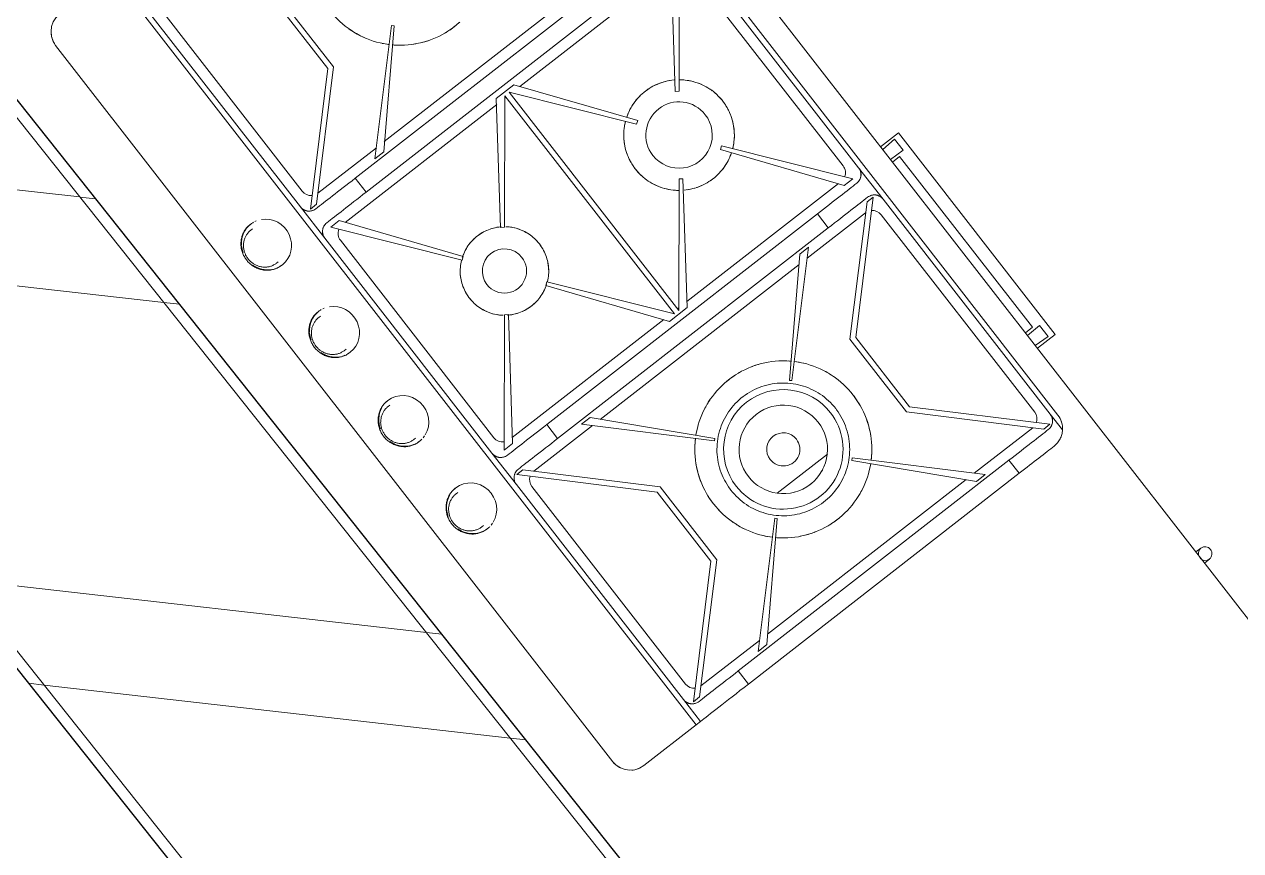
# Model space of a CAD drawing. Header units: millimetres. Extents: x 0 to 57242, y -59538 to 11130.
# Drawn here: x 15200 to 16299, y -10938 to -10192 of the extents above; entities that cross this region are included whole.
import ezdxf

# ---------------------------------------------------------------- set-up
doc = ezdxf.new("R2010")
doc.units = ezdxf.units.MM
for name, color, linetype, lineweight in [('A-WALL', 113, 'Continuous', 9), ('A-WALL-PATT', 111, 'Continuous', 25), ('I-FURN', 30, 'Continuous', 9), ('Q-SPCQ', 91, 'Continuous', 9)]:
    doc.layers.add(name, color=color, linetype=linetype, lineweight=lineweight)
pattern_1 = [(173.519, (12834.62, -7297.22), (-40.138, -353.327), []), (173.519, (12536.53, -7534.5), (-40.138, -353.327), [])]

# ---------------------------------------------------------------- blocks, each defined once
blk = doc.blocks.new('Kitchen_Kitchen-Cabinets_Nobilia_Base-units-HUS60 - Lacquered Laminate core _MDF_ - 600x720x561-1115546-Level 0')
at = {"layer": 'Q-SPCQ'}
for p, q in [((-115.4, -617), (-115.4, -596.5)), ((-113, -610.8), (-112.2, -596.5)), ((-100.9, -596.5), (-100.3, -610.8)), ((-97.7, -596.5), (-97.7, -604.6)), ((-97.7, -604.6), (97.7, -604.6)), ((97.7, -604.6), (97.7, -596.5)), ((100.9, -596.5), (100.3, -610.8)), ((113, -610.8), (112.2, -596.5)), ((115.4, -596.5), (115.4, -617)), ((-100.3, -610.8), (-113, -610.8)), ((100.3, -610.8), (113, -610.8)), ((115.4, -617), (-115.4, -617))]:
    blk.add_line(p, q, dxfattribs=at)
blk = doc.blocks.new('Kitchen_Kitchen-Cabinets_Nobilia_Worktop-Concrete-slate-grey-reproduction - Concrete slate grey reproduction - 50-5100x16x250-1200-1173267-Level 0')
at = {"layer": 'I-FURN'}
blk.add_line((801.25, 300), (-783.75, 300), dxfattribs=at)
blk = doc.blocks.new('Kitchen_Kitchen-Cabinets_Nobilia_Base-units-UD-1-DOOR - Lacquered Laminate core _MDF_ - 300x720x561-1173270-Level 0')
at = {"layer": 'Q-SPCQ'}
for p, q in [((-101.2, 610.8), (-101.4, 605)), ((-101.2, 610.8), (-101.4, 605)), ((-88.6, 605), (-88.8, 610.8)), ((-88.6, 605), (-88.8, 610.8))]:
    blk.add_line(p, q, dxfattribs=at)
for start, end in [(360, 180), (360, 180), (180, 264.6578), (275.3422, 360)]:
    blk.add_arc((-95, 610.8), 6.18, start, end, dxfattribs=at)
blk = doc.blocks.new('Kitchen_Gas-Hob_HAFELE_Haco - Plus _495_06_165-1317652-Level 0')
at = {"layer": 'Q-SPCQ'}
for p, q in [((-410, 255), (410, 255)), ((-123, 250), (123, 250)), ((123, 250), (159, 250)), ((242.4, 153.7), (151.9, 244.1)), ((151.9, 244.1), (151.9, 237.1)), ((159, 250), (405, 250)), ((412.1, 244.1), (321.6, 153.7)), ((405, 250), (423.2, 250)), ((412.1, 237.1), (412.1, 244.1)), ((-31.2, 164.3), (-127.6, 239.6)), ((-113, 240), (113, 240)), ((127.6, 239.6), (31.2, 164.3)), ((127.6, 229.9), (127.6, 239.6)), ((151.9, 237.1), (240.3, 148.7)), ((169, 240), (395, 240)), ((323.7, 148.7), (412.1, 237.1)), ((-127.6, 229.9), (-33.3, 161.4)), ((-123, 53.2), (-123, 226.8)), ((33.3, 161.4), (127.6, 229.9)), ((123, 226.8), (123, 53.2)), ((159, 163), (159, 230)), ((405, 230), (405, 163)), ((-149, 195), (-149, -115)), ((-133, -115), (-133, 195)), ((133, 195), (149, 195)), ((133, 195), (133, -115)), ((149, -115), (149, 195)), ((415, 195), (430, 195)), ((415, 195), (415, -115)), ((430, 195), (430, -115)), ((151.9, 170.1), (151.9, 160.1)), ((237.7, 84.3), (151.9, 170.1)), ((412.1, 170.1), (326.3, 84.3)), ((412.1, 160.1), (412.1, 170.1)), ((-33.3, 161.4), (-31.2, 164.3)), ((31.2, 164.3), (33.3, 161.4)), ((151.9, 160.1), (236.2, 82.7)), ((327.8, 82.7), (412.1, 160.1)), ((-159, 153.9), (-159, -73.9)), ((159, -73.9), (159, 153.9)), ((240.3, 148.7), (323.7, 148.7)), ((321.6, 153.7), (242.4, 153.7)), ((405, 153.9), (405, -73.9)), ((-33.3, 118.6), (-127.6, 50.1)), ((-124.8, 42.5), (-31.2, 115.7)), ((-31.2, 115.7), (-33.3, 118.6)), ((33.3, 118.6), (31.2, 115.7)), ((31.2, 115.7), (124.8, 42.5)), ((127.6, 50.1), (33.3, 118.6)), ((236.2, 82.7), (237.7, 84.3)), ((326.3, 84.3), (327.8, 82.7)), ((309.8, 11.2), (309.8, 68.8)), ((-127.6, 50.1), (-127.6, 29.9)), ((127.6, 29.9), (127.6, 50.1)), ((124.8, 42.5), (-124.8, 42.5)), ((-31.2, -35.7), (-124.8, 37.5)), ((-124.8, 37.5), (124.8, 37.5)), ((-123, 36.1), (-123, 37.5)), ((124.8, 37.5), (31.2, -35.7)), ((123, 43.9), (123, 42.5)), ((-127.6, 29.9), (-33.3, -38.6)), ((-123, -146.8), (-123, 26.8)), ((33.3, -38.6), (127.6, 29.9)), ((123, 26.8), (123, -146.8)), ((-236.2, -2.7), (-237.7, -4.3)), ((-237.7, -4.3), (-151.9, -90.1)), ((-151.9, -80.1), (-236.2, -2.7)), ((236.2, -2.7), (151.9, -80.1)), ((151.9, -90.1), (237.7, -4.3)), ((237.7, -4.3), (236.2, -2.7)), ((327.8, -2.7), (326.3, -4.3)), ((326.3, -4.3), (412.1, -90.1)), ((412.1, -80.1), (327.8, -2.7)), ((-33.3, -38.6), (-31.2, -35.7)), ((31.2, -35.7), (33.3, -38.6)), ((-240.3, -68.7), (-323.7, -68.7)), ((-321.6, -73.7), (-242.4, -73.7)), ((-242.4, -73.7), (-151.9, -164.1)), ((-151.9, -157.1), (-240.3, -68.7)), ((240.3, -68.7), (151.9, -157.1)), ((151.9, -164.1), (242.4, -73.7)), ((323.7, -68.7), (240.3, -68.7)), ((242.4, -73.7), (321.6, -73.7)), ((321.6, -73.7), (412.1, -164.1)), ((412.1, -157.1), (323.7, -68.7)), ((-159, -83), (-159, -150)), ((-151.9, -90.1), (-151.9, -80.1)), ((-33.3, -81.4), (-127.6, -149.9)), ((-127.6, -159.6), (-31.2, -84.3)), ((-31.2, -84.3), (-33.3, -81.4)), ((33.3, -81.4), (31.2, -84.3)), ((31.2, -84.3), (127.6, -159.6)), ((127.6, -149.9), (33.3, -81.4)), ((151.9, -80.1), (151.9, -90.1)), ((159, -150), (159, -83)), ((405, -83), (405, -150)), ((412.1, -90.1), (412.1, -80.1)), ((-149, -115), (-133, -115)), ((133, -115), (149, -115)), ((415, -115), (430, -115)), ((-127.6, -149.9), (-127.6, -159.6)), ((127.6, -159.6), (127.6, -149.9)), ((-169, -160), (-395, -160)), ((-151.9, -164.1), (-151.9, -157.1)), ((113, -160), (-113, -160)), ((151.9, -157.1), (151.9, -164.1)), ((395, -160), (169, -160)), ((412.1, -164.1), (412.1, -157.1)), ((-430, -175), (430, -175)), ((-159, -170), (-405, -170)), ((-159, -170), (-123, -170)), ((123, -170), (-123, -170)), ((123, -170), (159, -170)), ((405, -170), (159, -170)), ((405, -170), (430, -170)), ((430, -170), (430, -175)), ((430, -175), (430, -235)), ((-174.3, -215), (-174.3, -215.6)), ((-169.9, -216.2), (-169.9, -218.1)), ((-132.1, -218.1), (-132.1, -216.2)), ((-127.7, -215.6), (-127.7, -215)), ((-74.3, -215), (-74.3, -215.6)), ((-69.9, -216.2), (-69.9, -218.1)), ((-32.1, -218.1), (-32.1, -216.2)), ((-27.7, -215.6), (-27.7, -215)), ((27.7, -215), (27.7, -215.6)), ((32.1, -216.2), (32.1, -218.1)), ((69.9, -218.1), (69.9, -216.2)), ((74.3, -215.6), (74.3, -215)), ((127.7, -215), (127.7, -215.6)), ((132.1, -216.2), (132.1, -218.1)), ((169.9, -218.1), (169.9, -216.2)), ((174.3, -215.6), (174.3, -215)), ((410, -255), (-410, -255))]:
    blk.add_line(p, q, dxfattribs=at)
at = {"layer": 'Q-SPCQ', "flags": 128}
for points in [[(0, 190), (-2, 190), (-4, 189.8), (-6, 189.6), (-8, 189.4), (-9.9, 189), (-11.9, 188.6), (-13.8, 188.1), (-15.7, 187.5), (-17.6, 186.8), (-19.5, 186.1), (-21.3, 185.2), (-23.1, 184.3), (-24.8, 183.4), (-26.6, 182.4), (-28.2, 181.3), (-29.9, 180.1), (-31.4, 178.9), (-33, 177.6), (-34.4, 176.2), (-35.9, 174.8), (-37.2, 173.4), (-38.5, 171.9), (-39.4, 170.8)], [(39.2, 171), (37.9, 172.6), (36.6, 174.1), (35.2, 175.5), (33.8, 176.9), (32.3, 178.2), (30.7, 179.5), (29.1, 180.6), (27.5, 181.8), (25.8, 182.8), (24, 183.8), (22.3, 184.8), (20.5, 185.6), (18.6, 186.4), (16.7, 187.1), (14.9, 187.7), (12.9, 188.3), (11, 188.8), (9, 189.2), (7.1, 189.5), (5.1, 189.7), (3.1, 189.9), (1.1, 190), (0, 190)], [(-42.1, 167), (-43.1, 165.3), (-44.1, 163.6), (-45, 161.8), (-45.8, 160), (-46.6, 158.1), (-47.3, 156.2), (-47.9, 154.3), (-48.4, 152.4), (-48.9, 150.5), (-49.3, 148.5), (-49.6, 146.5), (-49.8, 144.5), (-49.9, 142.5), (-50, 140.5), (-50, 138.5), (-49.9, 136.5), (-49.7, 134.6), (-49.4, 132.6), (-49.1, 130.6), (-48.7, 128.6), (-48.2, 126.7), (-47.6, 124.8), (-47, 122.9), (-46.3, 121), (-45.5, 119.2), (-44.6, 117.4), (-43.7, 115.6), (-42.6, 113.9), (-41.7, 112.4)], [(42.1, 113), (43.1, 114.7), (44.1, 116.4), (45, 118.2), (45.8, 120), (46.6, 121.9), (47.3, 123.8), (47.9, 125.7), (48.4, 127.6), (48.9, 129.5), (49.3, 131.5), (49.6, 133.5), (49.8, 135.5), (49.9, 137.5), (50, 139.5), (50, 141.5), (49.9, 143.5), (49.7, 145.4), (49.4, 147.4), (49.1, 149.4), (48.7, 151.4), (48.2, 153.3), (47.6, 155.2), (47, 157.1), (46.3, 159), (45.5, 160.8), (44.6, 162.6), (43.7, 164.4), (42.6, 166.1), (41.7, 167.6)], [(282, 120), (278.8, 119.9), (275.6, 119.7), (272.4, 119.4), (269.3, 119), (266.1, 118.4), (263, 117.7), (259.9, 116.9), (256.8, 115.9), (253.8, 114.9), (250.8, 113.7), (247.9, 112.4), (245.1, 111), (242.2, 109.4), (239.5, 107.8), (236.8, 106), (234.2, 104.2), (231.7, 102.2), (229.2, 100.1), (226.9, 98), (225.4, 96.6)], [(338.4, 96.8), (336, 99), (333.6, 101.1), (331.1, 103.1), (328.6, 105), (325.9, 106.8), (323.2, 108.6), (320.5, 110.1), (317.6, 111.6), (314.7, 113), (311.8, 114.2), (308.8, 115.4), (305.8, 116.4), (302.7, 117.3), (299.6, 118), (296.4, 118.7), (293.3, 119.2), (290.1, 119.6), (286.9, 119.8), (283.7, 120), (282, 120)], [(-39.2, 109), (-37.9, 107.4), (-36.6, 105.9), (-35.2, 104.5), (-33.8, 103.1), (-32.3, 101.8), (-30.7, 100.5), (-29.1, 99.4), (-27.5, 98.2), (-25.8, 97.2), (-24, 96.2), (-22.3, 95.2), (-20.5, 94.4), (-18.6, 93.6), (-16.7, 92.9), (-14.9, 92.3), (-12.9, 91.7), (-11, 91.2), (-9, 90.8), (-7.1, 90.5), (-5.1, 90.3), (-3.1, 90.1), (-1.1, 90), (0, 90)], [(0, 90), (2, 90), (4, 90.2), (6, 90.4), (8, 90.6), (9.9, 91), (11.9, 91.4), (13.8, 91.9), (15.7, 92.5), (17.6, 93.2), (19.5, 93.9), (21.3, 94.8), (23.1, 95.7), (24.8, 96.6), (26.6, 97.6), (28.2, 98.7), (29.9, 99.9), (31.4, 101.1), (33, 102.4), (34.4, 103.8), (35.9, 105.2), (37.2, 106.6), (38.5, 108.1), (39.4, 109.2)], [(282, 100), (279.6, 100), (277.2, 99.8), (274.8, 99.6), (272.4, 99.2), (270.1, 98.8), (267.7, 98.3), (265.4, 97.7), (263.1, 97), (260.9, 96.2), (258.6, 95.3), (256.4, 94.3), (254.3, 93.2), (252.2, 92.1), (250.1, 90.8), (248.1, 89.5), (246.2, 88.1), (244.3, 86.7), (242.4, 85.1), (240.7, 83.5), (239, 81.8), (237.3, 80), (235.8, 78.2), (234.3, 76.3), (232.8, 74.4), (231.5, 72.4), (230.3, 70.4), (229.1, 68.3), (228, 66.1), (227, 64), (226.1, 61.7), (225.3, 59.5), (224.5, 57.2), (223.9, 54.9), (223.3, 52.6), (222.9, 50.2), (222.5, 47.8), (222.2, 45.4), (222.1, 43), (222, 40.6), (222, 38.2), (222.1, 35.9), (222.4, 33.5), (222.7, 31.1), (223.1, 28.7), (223.6, 26.4), (224.2, 24), (224.8, 21.7), (225.6, 19.5), (226.5, 17.2), (227.4, 15), (228.5, 12.9), (229.6, 10.8), (230.8, 8.7), (232.1, 6.7), (233.5, 4.7), (234.9, 2.8), (236.5, 0.9), (238.1, -0.9), (239.7, -2.6), (241.5, -4.2), (243.3, -5.8), (245.1, -7.3), (247.1, -8.8), (249, -10.1), (251.1, -11.4), (253.2, -12.6), (255.3, -13.7), (257.4, -14.7), (259.7, -15.7), (261.9, -16.5), (264.2, -17.3), (266.5, -18), (268.8, -18.5), (271.2, -19), (273.5, -19.4), (275.9, -19.7), (278.3, -19.9), (280.7, -20), (282, -20)], [(282, -20), (284.4, -20), (286.8, -19.8), (289.2, -19.6), (291.6, -19.2), (293.9, -18.8), (296.3, -18.3), (298.6, -17.7), (300.9, -17), (303.1, -16.2), (305.4, -15.3), (307.6, -14.3), (309.7, -13.2), (311.8, -12.1), (313.9, -10.8), (315.9, -9.5), (317.8, -8.1), (319.7, -6.7), (321.6, -5.1), (323.3, -3.5), (325, -1.8), (326.7, 0), (328.2, 1.8), (329.7, 3.7), (331.2, 5.6), (332.5, 7.6), (333.7, 9.6), (334.9, 11.7), (336, 13.9), (337, 16), (337.9, 18.3), (338.7, 20.5), (339.5, 22.8), (340.1, 25.1), (340.7, 27.4), (341.1, 29.8), (341.5, 32.2), (341.8, 34.6), (341.9, 37), (342, 39.4), (342, 41.8), (341.9, 44.1), (341.6, 46.5), (341.3, 48.9), (340.9, 51.3), (340.4, 53.6), (339.8, 56), (339.2, 58.3), (338.4, 60.5), (337.5, 62.8), (336.6, 65), (335.5, 67.1), (334.4, 69.2), (333.2, 71.3), (331.9, 73.3), (330.5, 75.3), (329.1, 77.2), (327.5, 79.1), (325.9, 80.9), (324.3, 82.6), (322.5, 84.2), (320.7, 85.8), (318.9, 87.3), (316.9, 88.8), (315, 90.1), (312.9, 91.4), (310.8, 92.6), (308.7, 93.7), (306.6, 94.7), (304.3, 95.7), (302.1, 96.5), (299.8, 97.3), (297.5, 98), (295.2, 98.5), (292.8, 99), (290.5, 99.4), (288.1, 99.7), (285.7, 99.9), (283.3, 100), (282, 100)], [(-223.4, -14.5), (-222.4, -13.4), (-220.3, -11), (-218.4, -8.5), (-216.5, -5.9), (-214.7, -3.2), (-213, -0.5), (-211.4, 2.3), (-210, 5.1), (-208.7, 8.1), (-207.4, 11), (-206.3, 14), (-205.4, 17.1), (-204.5, 20.1), (-203.8, 23.3), (-203.2, 26.4), (-202.7, 29.6), (-202.3, 32.7), (-202.1, 35.9), (-202, 39.1), (-202, 42.3), (-202.2, 45.5)], [(223.4, 94.5), (222.4, 93.4), (220.3, 91), (218.4, 88.5), (216.5, 85.9), (214.7, 83.2), (213, 80.5), (211.4, 77.7), (210, 74.9), (208.7, 71.9), (207.4, 69), (206.3, 66), (205.4, 62.9), (204.5, 59.9), (203.8, 56.7), (203.2, 53.6), (202.7, 50.4), (202.3, 47.3), (202.1, 44.1), (202, 40.9), (202, 37.7), (202.2, 34.5), (202.5, 31.3), (202.9, 28.1), (203.4, 25), (204.1, 21.8), (204.9, 18.7), (205.8, 15.7), (206.8, 12.6), (208, 9.6), (209.3, 6.7), (210.6, 3.8), (212.1, 1), (213.8, -1.8), (215.5, -4.5), (217.3, -7.1), (219.3, -9.6), (221.3, -12.1), (223.4, -14.5)], [(340.6, -14.5), (341.6, -13.4), (343.7, -11), (345.6, -8.5), (347.5, -5.9), (349.3, -3.2), (351, -0.5), (352.6, 2.3), (354, 5.1), (355.3, 8.1), (356.6, 11), (357.7, 14), (358.6, 17.1), (359.5, 20.1), (360.2, 23.3), (360.8, 26.4), (361.3, 29.6), (361.7, 32.7), (361.9, 35.9), (362, 39.1), (362, 42.3), (361.8, 45.5), (361.5, 48.7), (361.1, 51.9), (360.6, 55), (359.9, 58.2), (359.1, 61.3), (358.2, 64.3), (357.2, 67.4), (356, 70.4), (354.7, 73.3), (353.4, 76.2), (351.9, 79), (350.2, 81.8), (348.5, 84.5), (346.7, 87.1), (344.7, 89.6), (342.7, 92.1), (340.6, 94.5)], [(-282, -40), (-278.8, -39.9), (-275.6, -39.7), (-272.4, -39.4), (-269.3, -39), (-266.1, -38.4), (-263, -37.7), (-259.9, -36.9), (-256.8, -35.9), (-253.8, -34.9), (-250.8, -33.7), (-247.9, -32.4), (-245.1, -31), (-242.2, -29.4), (-239.5, -27.8), (-236.8, -26), (-234.2, -24.2), (-231.7, -22.2), (-229.2, -20.1), (-226.9, -18), (-225.4, -16.6)], [(0, -20), (-1.6, -20), (-3.2, -20.1), (-4.8, -20.3), (-6.4, -20.5), (-7.9, -20.8), (-9.5, -21.1), (-11.1, -21.6), (-12.6, -22), (-14.1, -22.6), (-15.6, -23.2), (-17, -23.8), (-18.5, -24.5), (-19.9, -25.3), (-21.2, -26.1), (-22.6, -27), (-23.9, -27.9), (-25.2, -28.9), (-26.4, -29.9), (-27.6, -31), (-28.7, -32.1), (-29.8, -33.3), (-30.8, -34.5)], [(31.4, -35.2), (30.4, -34), (29.3, -32.8), (28.2, -31.6), (27, -30.5), (25.8, -29.4), (24.6, -28.4), (23.3, -27.5), (22, -26.6), (20.6, -25.7), (19.2, -24.9), (17.8, -24.2), (16.4, -23.5), (14.9, -22.9), (13.4, -22.3), (11.9, -21.8), (10.3, -21.4), (8.8, -21), (7.2, -20.7), (5.6, -20.4), (4.1, -20.2), (2.5, -20.1), (0.9, -20), (0, -20)], [(225.6, -16.8), (228, -19), (230.4, -21.1), (232.9, -23.1), (235.4, -25), (238.1, -26.8), (240.8, -28.6), (243.5, -30.1), (246.4, -31.6), (249.3, -33), (252.2, -34.2), (255.2, -35.4), (258.2, -36.4), (261.3, -37.3), (264.4, -38), (267.6, -38.7), (270.7, -39.2), (273.9, -39.6), (277.1, -39.8), (280.3, -40), (282, -40)], [(282, -40), (285.2, -39.9), (288.4, -39.7), (291.6, -39.4), (294.7, -39), (297.9, -38.4), (301, -37.7), (304.1, -36.9), (307.2, -35.9), (310.2, -34.9), (313.2, -33.7), (316.1, -32.4), (318.9, -31), (321.8, -29.4), (324.5, -27.8), (327.2, -26), (329.8, -24.2), (332.3, -22.2), (334.8, -20.1), (337.1, -18), (338.6, -16.6)], [(-33.7, -38.4), (-34.5, -39.8), (-35.3, -41.1), (-36, -42.6), (-36.7, -44), (-37.3, -45.5), (-37.8, -47), (-38.3, -48.5), (-38.7, -50.1), (-39.1, -51.6), (-39.4, -53.2), (-39.7, -54.8), (-39.8, -56.4), (-39.9, -58), (-40, -59.6), (-40, -61.2), (-39.9, -62.8), (-39.8, -64.4), (-39.6, -65.9), (-39.3, -67.5), (-39, -69.1), (-38.6, -70.6), (-38.1, -72.2), (-37.6, -73.7), (-37, -75.2), (-36.4, -76.6), (-35.7, -78.1), (-34.9, -79.5), (-34.1, -80.9)], [(33.7, -81.6), (34.5, -80.2), (35.3, -78.9), (36, -77.4), (36.7, -76), (37.3, -74.5), (37.8, -73), (38.3, -71.5), (38.7, -69.9), (39.1, -68.4), (39.4, -66.8), (39.7, -65.2), (39.8, -63.6), (39.9, -62), (40, -60.4), (40, -58.8), (39.9, -57.2), (39.8, -55.6), (39.6, -54.1), (39.3, -52.5), (39, -50.9), (38.6, -49.4), (38.1, -47.8), (37.6, -46.3), (37, -44.8), (36.4, -43.4), (35.7, -41.9), (34.9, -40.5), (34.1, -39.1)], [(-31.4, -84.8), (-30.4, -86), (-29.3, -87.2), (-28.2, -88.4), (-27, -89.5), (-25.8, -90.6), (-24.6, -91.6), (-23.3, -92.5), (-22, -93.4), (-20.6, -94.3), (-19.2, -95.1), (-17.8, -95.8), (-16.4, -96.5), (-14.9, -97.1), (-13.4, -97.7), (-11.9, -98.2), (-10.3, -98.6), (-8.8, -99), (-7.2, -99.3), (-5.6, -99.6), (-4.1, -99.8), (-2.5, -99.9), (-0.9, -100), (0, -100)], [(0, -100), (1.6, -100), (3.2, -99.9), (4.8, -99.7), (6.4, -99.5), (7.9, -99.2), (9.5, -98.9), (11.1, -98.4), (12.6, -98), (14.1, -97.4), (15.6, -96.8), (17, -96.2), (18.5, -95.5), (19.9, -94.7), (21.2, -93.9), (22.6, -93), (23.9, -92.1), (25.2, -91.1), (26.4, -90.1), (27.6, -89), (28.7, -87.9), (29.8, -86.7), (30.8, -85.5)], [(-174.3, -215.6), (-174.3, -216.5), (-174.3, -217.4), (-174.2, -218.3), (-174, -219.1), (-173.9, -220), (-173.7, -220.9), (-173.4, -221.8), (-173.2, -222.6), (-172.8, -223.5), (-172.5, -224.3), (-172.1, -225.1), (-171.7, -225.9), (-171.2, -226.7), (-170.8, -227.5), (-170.3, -228.2), (-169.7, -228.9), (-169.1, -229.6), (-168.5, -230.3), (-167.9, -231), (-167.2, -231.6), (-166.6, -232.2), (-165.9, -232.8), (-165.1, -233.4), (-164.4, -233.9), (-163.6, -234.4), (-162.8, -234.8), (-162, -235.3), (-161.2, -235.7), (-160.3, -236.1), (-159.4, -236.4), (-158.6, -236.7), (-157.7, -237), (-156.8, -237.2), (-155.9, -237.4), (-155, -237.6), (-154, -237.7), (-153.1, -237.8), (-152.2, -237.9), (-151.2, -237.9), (-150.3, -237.9), (-149.4, -237.9), (-148.5, -237.8), (-147.5, -237.7), (-146.6, -237.5), (-145.7, -237.3), (-144.8, -237.1), (-143.9, -236.8), (-143, -236.6), (-142.2, -236.2), (-141.3, -235.9), (-140.5, -235.5), (-139.6, -235.1), (-138.8, -234.6), (-138, -234.2), (-137.3, -233.6), (-136.5, -233.1), (-135.8, -232.5), (-135.1, -231.9), (-134.4, -231.3), (-133.8, -230.7), (-133.2, -230), (-132.6, -229.3), (-132, -228.6), (-131.5, -227.9), (-131, -227.1), (-130.5, -226.3), (-130.1, -225.5), (-129.7, -224.7), (-129.3, -223.9), (-129, -223.1), (-128.7, -222.2), (-128.5, -221.4), (-128.2, -220.5), (-128, -219.6), (-127.9, -218.7), (-127.8, -217.8), (-127.7, -217), (-127.7, -216.1), (-127.7, -215.6)], [(-169.9, -218.1), (-169.9, -218.8), (-169.9, -219.5), (-169.8, -220.2), (-169.7, -221), (-169.6, -221.7), (-169.4, -222.4), (-169.2, -223.1), (-169, -223.8), (-168.7, -224.5), (-168.4, -225.1), (-168.1, -225.8), (-167.8, -226.4), (-167.4, -227.1), (-167, -227.7), (-166.6, -228.3), (-166.2, -228.9), (-165.7, -229.5), (-165.2, -230), (-164.7, -230.6), (-164.2, -231.1), (-163.6, -231.6), (-163, -232), (-162.5, -232.5), (-161.8, -232.9), (-161.2, -233.3), (-160.6, -233.7), (-159.9, -234), (-159.2, -234.4), (-158.5, -234.7), (-157.8, -235), (-157.1, -235.2), (-156.4, -235.4), (-155.7, -235.6), (-155, -235.8), (-154.2, -235.9), (-153.5, -236), (-152.7, -236.1), (-152, -236.2), (-151.2, -236.2), (-150.4, -236.2), (-149.7, -236.1), (-148.9, -236.1), (-148.2, -236), (-147.4, -235.9), (-146.7, -235.7), (-146, -235.5), (-145.2, -235.3), (-144.5, -235.1), (-143.8, -234.8), (-143.1, -234.5), (-142.5, -234.2), (-141.8, -233.9), (-141.1, -233.5), (-140.5, -233.1), (-139.9, -232.7), (-139.3, -232.3), (-138.7, -231.8), (-138.1, -231.3), (-137.6, -230.8), (-137, -230.3), (-136.5, -229.8), (-136.1, -229.2), (-135.6, -228.6), (-135.2, -228), (-134.8, -227.4), (-134.4, -226.8), (-134.1, -226.1), (-133.7, -225.5), (-133.4, -224.8), (-133.2, -224.1), (-132.9, -223.5), (-132.7, -222.8), (-132.5, -222.1), (-132.4, -221.3), (-132.3, -220.6), (-132.2, -219.9), (-132.1, -219.2), (-132.1, -218.5), (-132.1, -218.1)], [(-74.3, -215.6), (-74.3, -216.5), (-74.3, -217.4), (-74.2, -218.3), (-74, -219.1), (-73.9, -220), (-73.7, -220.9), (-73.4, -221.8), (-73.2, -222.6), (-72.8, -223.5), (-72.5, -224.3), (-72.1, -225.1), (-71.7, -225.9), (-71.2, -226.7), (-70.8, -227.5), (-70.3, -228.2), (-69.7, -228.9), (-69.1, -229.6), (-68.5, -230.3), (-67.9, -231), (-67.2, -231.6), (-66.6, -232.2), (-65.9, -232.8), (-65.1, -233.4), (-64.4, -233.9), (-63.6, -234.4), (-62.8, -234.8), (-62, -235.3), (-61.2, -235.7), (-60.3, -236.1), (-59.4, -236.4), (-58.6, -236.7), (-57.7, -237), (-56.8, -237.2), (-55.9, -237.4), (-55, -237.6), (-54, -237.7), (-53.1, -237.8), (-52.2, -237.9), (-51.2, -237.9), (-50.3, -237.9), (-49.4, -237.9), (-48.5, -237.8), (-47.5, -237.7), (-46.6, -237.5), (-45.7, -237.3), (-44.8, -237.1), (-43.9, -236.8), (-43, -236.6), (-42.2, -236.2), (-41.3, -235.9), (-40.5, -235.5), (-39.6, -235.1), (-38.8, -234.6), (-38, -234.2), (-37.3, -233.6), (-36.5, -233.1), (-35.8, -232.5), (-35.1, -231.9), (-34.4, -231.3), (-33.8, -230.7), (-33.2, -230), (-32.6, -229.3), (-32, -228.6), (-31.5, -227.9), (-31, -227.1), (-30.5, -226.3), (-30.1, -225.5), (-29.7, -224.7), (-29.3, -223.9), (-29, -223.1), (-28.7, -222.2), (-28.5, -221.4), (-28.2, -220.5), (-28, -219.6), (-27.9, -218.7), (-27.8, -217.8), (-27.7, -217), (-27.7, -216.1), (-27.7, -215.6)], [(-69.9, -218.1), (-69.9, -218.8), (-69.9, -219.5), (-69.8, -220.2), (-69.7, -221), (-69.6, -221.7), (-69.4, -222.4), (-69.2, -223.1), (-69, -223.8), (-68.7, -224.5), (-68.4, -225.1), (-68.1, -225.8), (-67.8, -226.4), (-67.4, -227.1), (-67, -227.7), (-66.6, -228.3), (-66.2, -228.9), (-65.7, -229.5), (-65.2, -230), (-64.7, -230.6), (-64.2, -231.1), (-63.6, -231.6), (-63, -232), (-62.5, -232.5), (-61.8, -232.9), (-61.2, -233.3), (-60.6, -233.7), (-59.9, -234), (-59.2, -234.4), (-58.5, -234.7), (-57.8, -235), (-57.1, -235.2), (-56.4, -235.4), (-55.7, -235.6), (-55, -235.8), (-54.2, -235.9), (-53.5, -236), (-52.7, -236.1), (-52, -236.2), (-51.2, -236.2), (-50.4, -236.2), (-49.7, -236.1), (-48.9, -236.1), (-48.2, -236), (-47.4, -235.9), (-46.7, -235.7), (-46, -235.5), (-45.2, -235.3), (-44.5, -235.1), (-43.8, -234.8), (-43.1, -234.5), (-42.5, -234.2), (-41.8, -233.9), (-41.1, -233.5), (-40.5, -233.1), (-39.9, -232.7), (-39.3, -232.3), (-38.7, -231.8), (-38.1, -231.3), (-37.6, -230.8), (-37, -230.3), (-36.5, -229.8), (-36.1, -229.2), (-35.6, -228.6), (-35.2, -228), (-34.8, -227.4), (-34.4, -226.8), (-34.1, -226.1), (-33.7, -225.5), (-33.4, -224.8), (-33.2, -224.1), (-32.9, -223.5), (-32.7, -222.8), (-32.5, -222.1), (-32.4, -221.3), (-32.3, -220.6), (-32.2, -219.9), (-32.1, -219.2), (-32.1, -218.5), (-32.1, -218.1)], [(27.7, -215.6), (27.7, -216.5), (27.7, -217.4), (27.8, -218.3), (28, -219.1), (28.1, -220), (28.3, -220.9), (28.6, -221.8), (28.8, -222.6), (29.2, -223.5), (29.5, -224.3), (29.9, -225.1), (30.3, -225.9), (30.8, -226.7), (31.2, -227.5), (31.7, -228.2), (32.3, -228.9), (32.9, -229.6), (33.5, -230.3), (34.1, -231), (34.8, -231.6), (35.4, -232.2), (36.1, -232.8), (36.9, -233.4), (37.6, -233.9), (38.4, -234.4), (39.2, -234.8), (40, -235.3), (40.8, -235.7), (41.7, -236.1), (42.6, -236.4), (43.4, -236.7), (44.3, -237), (45.2, -237.2), (46.1, -237.4), (47, -237.6), (48, -237.7), (48.9, -237.8), (49.8, -237.9), (50.7, -237.9), (51.7, -237.9), (52.6, -237.9), (53.5, -237.8), (54.5, -237.7), (55.4, -237.5), (56.3, -237.3), (57.2, -237.1), (58.1, -236.8), (59, -236.6), (59.8, -236.2), (60.7, -235.9), (61.5, -235.5), (62.4, -235.1), (63.2, -234.6), (64, -234.2), (64.7, -233.6), (65.5, -233.1), (66.2, -232.5), (66.9, -231.9), (67.6, -231.3), (68.2, -230.7), (68.8, -230), (69.4, -229.3), (70, -228.6), (70.5, -227.9), (71, -227.1), (71.5, -226.3), (71.9, -225.5), (72.3, -224.7), (72.7, -223.9), (73, -223.1), (73.3, -222.2), (73.5, -221.4), (73.8, -220.5), (74, -219.6), (74.1, -218.7), (74.2, -217.8), (74.3, -217), (74.3, -216.1), (74.3, -215.6)], [(32.1, -218.1), (32.1, -218.8), (32.1, -219.5), (32.2, -220.2), (32.3, -221), (32.4, -221.7), (32.6, -222.4), (32.8, -223.1), (33, -223.8), (33.3, -224.5), (33.6, -225.1), (33.9, -225.8), (34.2, -226.4), (34.6, -227.1), (35, -227.7), (35.4, -228.3), (35.8, -228.9), (36.3, -229.5), (36.8, -230), (37.3, -230.6), (37.8, -231.1), (38.4, -231.6), (38.9, -232), (39.5, -232.5), (40.2, -232.9), (40.8, -233.3), (41.4, -233.7), (42.1, -234), (42.8, -234.4), (43.5, -234.7), (44.2, -235), (44.9, -235.2), (45.6, -235.4), (46.3, -235.6), (47, -235.8), (47.8, -235.9), (48.5, -236), (49.3, -236.1), (50, -236.2), (50.8, -236.2), (51.5, -236.2), (52.3, -236.1), (53.1, -236.1), (53.8, -236), (54.6, -235.9), (55.3, -235.7), (56, -235.5), (56.7, -235.3), (57.5, -235.1), (58.2, -234.8), (58.9, -234.5), (59.5, -234.2), (60.2, -233.9), (60.9, -233.5), (61.5, -233.1), (62.1, -232.7), (62.7, -232.3), (63.3, -231.8), (63.9, -231.3), (64.4, -230.8), (64.9, -230.3), (65.4, -229.8), (65.9, -229.2), (66.4, -228.6), (66.8, -228), (67.2, -227.4), (67.6, -226.8), (67.9, -226.1), (68.3, -225.5), (68.6, -224.8), (68.8, -224.1), (69.1, -223.5), (69.3, -222.8), (69.5, -222.1), (69.6, -221.3), (69.7, -220.6), (69.8, -219.9), (69.9, -219.2), (69.9, -218.5), (69.9, -218.1)], [(127.7, -215.6), (127.7, -216.5), (127.7, -217.4), (127.8, -218.3), (128, -219.1), (128.1, -220), (128.3, -220.9), (128.6, -221.8), (128.8, -222.6), (129.2, -223.5), (129.5, -224.3), (129.9, -225.1), (130.3, -225.9), (130.8, -226.7), (131.2, -227.5), (131.7, -228.2), (132.3, -228.9), (132.9, -229.6), (133.5, -230.3), (134.1, -231), (134.8, -231.6), (135.4, -232.2), (136.1, -232.8), (136.9, -233.4), (137.6, -233.9), (138.4, -234.4), (139.2, -234.8), (140, -235.3), (140.8, -235.7), (141.7, -236.1), (142.6, -236.4), (143.4, -236.7), (144.3, -237), (145.2, -237.2), (146.1, -237.4), (147, -237.6), (148, -237.7), (148.9, -237.8), (149.8, -237.9), (150.7, -237.9), (151.7, -237.9), (152.6, -237.9), (153.5, -237.8), (154.5, -237.7), (155.4, -237.5), (156.3, -237.3), (157.2, -237.1), (158.1, -236.8), (159, -236.6), (159.8, -236.2), (160.7, -235.9), (161.5, -235.5), (162.4, -235.1), (163.2, -234.6), (164, -234.2), (164.7, -233.6), (165.5, -233.1), (166.2, -232.5), (166.9, -231.9), (167.6, -231.3), (168.2, -230.7), (168.8, -230), (169.4, -229.3), (170, -228.6), (170.5, -227.9), (171, -227.1), (171.5, -226.3), (171.9, -225.5), (172.3, -224.7), (172.7, -223.9), (173, -223.1), (173.3, -222.2), (173.5, -221.4), (173.8, -220.5), (174, -219.6), (174.1, -218.7), (174.2, -217.8), (174.3, -217), (174.3, -216.1), (174.3, -215.6)], [(132.1, -218.1), (132.1, -218.8), (132.1, -219.5), (132.2, -220.2), (132.3, -221), (132.4, -221.7), (132.6, -222.4), (132.8, -223.1), (133, -223.8), (133.3, -224.5), (133.6, -225.1), (133.9, -225.8), (134.2, -226.4), (134.6, -227.1), (135, -227.7), (135.4, -228.3), (135.8, -228.9), (136.3, -229.5), (136.8, -230), (137.3, -230.6), (137.8, -231.1), (138.4, -231.6), (138.9, -232), (139.5, -232.5), (140.2, -232.9), (140.8, -233.3), (141.4, -233.7), (142.1, -234), (142.8, -234.4), (143.5, -234.7), (144.2, -235), (144.9, -235.2), (145.6, -235.4), (146.3, -235.6), (147, -235.8), (147.8, -235.9), (148.5, -236), (149.3, -236.1), (150, -236.2), (150.8, -236.2), (151.5, -236.2), (152.3, -236.1), (153.1, -236.1), (153.8, -236), (154.6, -235.9), (155.3, -235.7), (156, -235.5), (156.7, -235.3), (157.5, -235.1), (158.2, -234.8), (158.9, -234.5), (159.5, -234.2), (160.2, -233.9), (160.9, -233.5), (161.5, -233.1), (162.1, -232.7), (162.7, -232.3), (163.3, -231.8), (163.9, -231.3), (164.4, -230.8), (164.9, -230.3), (165.4, -229.8), (165.9, -229.2), (166.4, -228.6), (166.8, -228), (167.2, -227.4), (167.6, -226.8), (167.9, -226.1), (168.3, -225.5), (168.6, -224.8), (168.8, -224.1), (169.1, -223.5), (169.3, -222.8), (169.5, -222.1), (169.6, -221.3), (169.7, -220.6), (169.8, -219.9), (169.9, -219.2), (169.9, -218.5), (169.9, -218.1)], [(-410, -255), (-414.5, -254.5), (-418.7, -253), (-422.5, -250.6), (-425.6, -247.5), (-428, -243.7), (-429.5, -239.5), (-430, -235)], [(430, -235), (429.5, -239.5), (428, -243.7), (425.6, -247.5), (422.5, -250.6), (418.7, -253), (414.5, -254.5), (410, -255)]]:
    blk.add_lwpolyline(points, dxfattribs=at)
at = {"layer": 'Q-SPCQ'}
for centre, radius, start, end in [((410, 235), 20, 48.5904, 90), ((410, 235), 20, 70.7937, 75), ((410, 235), 20, 70.7937, 75), ((123, 240), 10, 47.3977, 90), ((123, 240), 10, 33.1495, 42.075), ((123, 240), 10, 18.3814, 27.9857), ((159, 240), 10, 152.0143, 161.6186), ((159, 240), 10, 137.925, 146.8505), ((159, 240), 10, 90, 132.6023), ((405, 240), 10, 47.3977, 90), ((405, 240), 10, 33.1495, 42.075), ((405, 240), 10, 18.3814, 27.9857), ((410, 235), 20, 55.4289, 60), ((410, 235), 20, 55.4289, 60), ((113, 230), 10, 30.0622, 90), ((169, 230), 10, 90, 147.003), ((395, 230), 10, 32.997, 90), ((0, 140), 50, 105.2695, 107.9948), ((0, 140), 50, 98.1028, 102.0511), ((0, 140), 50, 90, 96.4316), ((0, 140), 50, 83.5684, 90), ((0, 140), 50, 77.9489, 81.8972), ((0, 140), 50, 72.0052, 74.7305), ((0, 140), 50, 127.266, 133.4467), ((0, 140), 50, 112.8957, 124.3647), ((0, 140), 50, 52.6917, 67.1043), ((0, 140), 50, 46.6757, 49.609), ((0, 140), 50, 137.2191, 141.4286), ((0, 140), 30, 90, 270), ((0, 140), 30, 270, 90), ((0, 140), 50, 38.5714, 42.7809), ((0, 140), 50, 28.9894, 33.3249), ((0, 140), 50, 160.5858, 170.3739), ((0, 140), 50, 155.3388, 157.9532), ((0, 140), 50, 151.2835, 152.7656), ((0, 140), 50, 25.6111, 27.1976), ((0, 140), 50, 7.0031, 22.438), ((0, 140), 50, 174.7831, 181.0202), ((0, 140), 50, 187.0031, 202.438), ((0, 140), 50, 354.7831, 1.0202), ((0, 140), 50, 335.3388, 337.9532), ((0, 140), 50, 340.5858, 350.3739), ((0, 140), 50, 205.6111, 207.1976), ((0, 140), 50, 208.9894, 213.3249), ((0, 140), 50, 331.2835, 332.7656), ((282, 40), 80, 108.5551, 116.4939), ((282, 40), 80, 106.3599, 107.6253), ((282, 40), 80, 95.188, 97.1619), ((282, 40), 80, 90, 93.9751), ((282, 40), 80, 86.0042, 90), ((282, 40), 80, 82.7728, 84.7466), ((282, 40), 80, 63.506, 73.647), ((282, 40), 80, 61.233, 62.4612), ((0, 140), 50, 218.5714, 222.7809), ((0, 140), 50, 226.6757, 229.609), ((0, 140), 50, 232.6917, 247.1043), ((0, 140), 50, 307.266, 313.4467), ((0, 140), 50, 317.2191, 321.4286), ((282, 40), 80, 128.746, 135), ((282, 40), 80, 45, 51.2148), ((0, 140), 50, 252.0052, 254.7305), ((0, 140), 50, 257.9489, 261.8972), ((0, 140), 50, 263.5684, 270), ((0, 140), 50, 270, 276.4316), ((0, 140), 50, 278.1028, 282.0511), ((0, 140), 50, 285.2695, 287.9948), ((0, 140), 50, 292.8957, 304.3647), ((282, 40), 80, 139.7849, 141.5442), ((282, 40), 80, 137.1227, 138.6601), ((282, 40), 54, 90, 270), ((282, 40), 54, 270, 90), ((282, 40), 40, 90, 270), ((282, 40), 40, 46.045, 90), ((282, 40), 80, 153.0743, 161.6171), ((282, 40), 40, 313.955, 46.045), ((282, 40), 80, 18.3428, 26.473), ((282, 40), 80, 162.5563, 163.9696), ((282, 40), 15, 90, 270), ((282, 40), 15, 270, 90), ((282, 40), 40, 21.9444, 24.9785), ((-282, 40), 80, 356.1908, 4.3492), ((282, 40), 80, 173.79, 182.383), ((282, 40), 80, 171.579, 172.5674), ((282, 40), 40, 358.1439, 1.8561), ((282, 40), 80, 353.79, 2.383), ((-282, 40), 80, 353.4081, 354.5719), ((282, 40), 40, 335.0215, 338.0556), ((282, 40), 80, 351.579, 352.5674), ((-282, 40), 80, 335.4897, 341.2345), ((282, 40), 80, 198.3428, 206.473), ((282, 40), 40, 270, 313.955), ((282, 40), 80, 333.0743, 341.6171), ((282, 40), 80, 342.5563, 343.9696), ((-282, 40), 80, 331.0713, 332.3136), ((282, 40), 80, 319.7849, 321.5442), ((-282, 40), 80, 310.3627, 311.2481), ((-282, 40), 80, 313.6843, 315), ((-282, 40), 80, 317.1227, 319.441), ((0, -60), 40, 90, 97.0374), ((0, -60), 40, 82.4532, 90), ((282, 40), 80, 225, 231.2148), ((282, 40), 80, 308.746, 315), ((282, 40), 80, 317.1227, 318.6601), ((-282, 40), 80, 286.6058, 296.0723), ((-282, 40), 80, 297.152, 299.0987), ((0, -60), 40, 132.5538, 139.7555), ((0, -60), 40, 116.8235, 128.4361), ((0, -60), 40, 111.4828, 114.7833), ((0, -60), 40, 50.7573, 62.4035), ((282, 40), 80, 241.233, 242.4612), ((282, 40), 80, 243.506, 253.647), ((282, 40), 80, 288.5551, 296.4939), ((0, -60), 40, 145.7885, 159.797), ((0, -60), 20, 90, 270), ((0, -60), 20, 270, 90), ((0, -60), 40, 19.5438, 34.2533), ((282, 40), 80, 262.7728, 264.7466), ((282, 40), 80, 266.0042, 270), ((282, 40), 80, 270, 273.9751), ((282, 40), 80, 275.188, 276.8628), ((282, 40), 80, 286.3599, 287.6253), ((0, -60), 40, 166.0862, 190.3554), ((0, -60), 40, 13.6337, 16.0597), ((0, -60), 40, 346.0862, 10.3554), ((0, -60), 40, 193.6337, 196.0597), ((0, -60), 40, 199.5438, 214.2533), ((0, -60), 40, 325.7885, 339.797), ((0, -60), 40, 312.5538, 319.7555), ((0, -60), 40, 230.7573, 242.4035), ((0, -60), 40, 291.4828, 294.7833), ((0, -60), 40, 296.8235, 308.4361), ((0, -60), 40, 262.4532, 270), ((0, -60), 40, 270, 277.0374), ((-169, -150), 10, 270, 327.003), ((-159, -160), 10, 332.0143, 341.6186), ((-123, -160), 10, 198.3814, 207.9857), ((-113, -150), 10, 210.0622, 270), ((113, -150), 10, 270, 329.9378), ((123, -160), 10, 332.0143, 341.6186), ((159, -160), 10, 198.3814, 207.9857), ((169, -150), 10, 212.997, 270), ((395, -150), 10, 270, 327.003), ((405, -160), 10, 332.0143, 341.6186), ((-159, -160), 10, 270, 312.6023), ((-159, -160), 10, 317.925, 326.8505), ((-123, -160), 10, 213.1495, 222.075), ((-123, -160), 10, 233.1796, 270), ((123, -160), 10, 270, 312.6023), ((123, -160), 10, 317.925, 326.8505), ((159, -160), 10, 213.1495, 222.075), ((159, -160), 10, 227.3977, 270), ((405, -160), 10, 270, 312.6023), ((405, -160), 10, 317.925, 326.8505), ((410, -235), 20, 341.4219, 345), ((410, -235), 20, 341.4219, 345), ((-410, -235), 20, 236.5606, 240), ((-410, -235), 20, 236.5606, 240), ((410, -235), 20, 326.5606, 330), ((410, -235), 20, 326.5606, 330), ((-410, -235), 20, 246.6394, 270), ((-410, -235), 20, 246.6394, 270), ((410, -235), 20, 270, 293.3606), ((410, -235), 20, 270, 293.3606)]:
    blk.add_arc(centre, radius, start, end, dxfattribs=at)
for centre, major_axis, start_param, end_param in [((-151, -215), (23.3, 0), 0, 2.659511), ((-51, -215), (23.3, 0), 0, 2.659511), ((51, -215), (-23.3, 0), 3.487402, 6.283185), ((151, -215), (-23.3, 0), 3.487402, 6.283185), ((51, -215), (23.3, 0), 0.202682, 0.302083), ((151, -215), (23.3, 0), 0.202682, 0.302083), ((-151, -215), (-23.3, 0), 6.151244, 6.283185), ((-151, -215), (23.3, 0), 3.141593, 4.098634), ((-151, -215), (23.3, 0), 2.881596, 2.938911), ((-151, -215), (-23.3, 0), 3.034291, 3.141593), ((-51, -215), (-23.3, 0), 6.151244, 6.283185), ((-51, -215), (23.3, 0), 3.141593, 4.098634), ((-51, -215), (23.3, 0), 2.881596, 2.938911), ((-51, -215), (-23.3, 0), 3.034291, 3.141593), ((51, -215), (23.3, 0), 3.141593, 3.248895), ((51, -215), (23.3, 0), 0, 0.131941), ((51, -215), (-23.3, 0), 3.021673, 3.141593), ((151, -215), (23.3, 0), 3.141593, 3.248895), ((151, -215), (23.3, 0), 0, 0.131941), ((151, -215), (-23.3, 0), 3.021673, 3.141593), ((-151, -215), (23.3, 0), 5.026548, 5.800424), ((-151, -215), (23.3, 0), 5.921326, 6.031883), ((-51, -215), (23.3, 0), 5.026548, 5.800424), ((-51, -215), (23.3, 0), 5.921326, 6.031883), ((51, -215), (23.3, 0), 3.548876, 4.39823), ((51, -215), (23.3, 0), 5.187906, 6.042674), ((151, -215), (23.3, 0), 3.548876, 4.39823), ((151, -215), (23.3, 0), 5.187906, 6.042674), ((-151, -215), (23.3, 0), 4.133031, 4.39823), ((-51, -215), (23.3, 0), 4.133031, 4.39823), ((51, -215), (23.3, 0), 5.026548, 5.164068), ((151, -215), (23.3, 0), 5.026548, 5.164068)]:
    blk.add_ellipse(centre, major_axis=major_axis, ratio=0.95448, start_param=start_param, end_param=end_param, dxfattribs=at)
for points, knots in [([(123, 250), (123.8, 250), (125, 249.9), (126.4, 249.4), (127.3, 249), (128, 248.7), (128.5, 248.4), (128.9, 248.1), (129.4, 247.7), (129.8, 247.4), (130.3, 246.9), (130.9, 246.2), (131.5, 245.3), (132.2, 244), (132.8, 242.2), (133, 240.7), (133, 240)], [-1, -1, -1, -1, -0.857143, -0.785714, -0.714286, -0.678571, -0.642857, -0.607143, -0.571429, -0.535714, -0.5, -0.428571, -0.357143, -0.285714, -0.142857, 0, 0, 0, 0]), ([(149, 240), (149, 240.7), (149.2, 242.2), (149.8, 244), (150.5, 245.3), (151.1, 246.2), (151.7, 246.9), (152.2, 247.4), (152.6, 247.7), (153.1, 248.1), (153.5, 248.4), (154, 248.7), (154.5, 248.9), (155, 249.2), (155.7, 249.5), (157, 249.9), (158.2, 250), (159, 250)], [-1, -1, -1, -1, -0.857143, -0.714286, -0.642857, -0.571429, -0.5, -0.464286, -0.428571, -0.392857, -0.357143, -0.321429, -0.285714, -0.25, -0.214286, -0.142857, 0, 0, 0, 0]), ([(405, 250), (405.8, 250), (407, 249.9), (408.4, 249.4), (409.3, 249), (410, 248.7), (410.5, 248.4), (410.9, 248.1), (411.4, 247.7), (411.8, 247.4), (412.3, 246.9), (412.9, 246.2), (413.5, 245.3), (414.2, 244), (414.8, 242.2), (415, 240.7), (415, 240)], [-1, -1, -1, -1, -0.857143, -0.785714, -0.714286, -0.678571, -0.642857, -0.607143, -0.571429, -0.535714, -0.5, -0.428571, -0.357143, -0.285714, -0.142857, 0, 0, 0, 0]), ([(430, 235), (430, 237.9), (429, 242.2), (426.1, 247.1), (424.2, 249.1), (423.2, 250)], [-1, -1, -1, -1, -0.5, -0.25, 0, 0, 0, 0]), ([(-149, -160), (-149, -160.7), (-149.2, -162.2), (-149.8, -164), (-150.5, -165.3), (-151.1, -166.2), (-151.7, -166.9), (-152.2, -167.4), (-152.6, -167.7), (-153.1, -168.1), (-153.5, -168.4), (-154, -168.7), (-154.5, -168.9), (-155, -169.2), (-155.7, -169.5), (-157, -169.9), (-158.2, -170), (-159, -170)], [-1, -1, -1, -1, -0.857143, -0.714286, -0.642857, -0.571429, -0.5, -0.464286, -0.428571, -0.392857, -0.357143, -0.321429, -0.285714, -0.25, -0.214286, -0.142857, 0, 0, 0, 0]), ([(-123, -170), (-123.8, -170), (-125, -169.9), (-126.4, -169.4), (-127.3, -169), (-128, -168.7), (-128.5, -168.4), (-128.9, -168.1), (-129.4, -167.7), (-129.8, -167.4), (-130.3, -166.9), (-130.9, -166.2), (-131.5, -165.3), (-132.2, -164), (-132.8, -162.2), (-133, -160.7), (-133, -160)], [-1, -1, -1, -1, -0.857143, -0.785714, -0.714286, -0.678571, -0.642857, -0.607143, -0.571429, -0.535714, -0.5, -0.428571, -0.357143, -0.285714, -0.142857, 0, 0, 0, 0]), ([(133, -160), (133, -160.7), (132.8, -162.2), (132.2, -164), (131.5, -165.3), (130.9, -166.2), (130.3, -166.9), (129.8, -167.4), (129.4, -167.7), (128.9, -168.1), (128.5, -168.4), (128, -168.7), (127.5, -168.9), (127, -169.2), (126.3, -169.5), (125, -169.9), (123.8, -170), (123, -170)], [-1, -1, -1, -1, -0.857143, -0.714286, -0.642857, -0.571429, -0.5, -0.464286, -0.428571, -0.392857, -0.357143, -0.321429, -0.285714, -0.25, -0.214286, -0.142857, 0, 0, 0, 0]), ([(159, -170), (158.2, -170), (157, -169.9), (155.6, -169.4), (154.7, -169), (154, -168.7), (153.5, -168.4), (153.1, -168.1), (152.6, -167.7), (152.2, -167.4), (151.7, -166.9), (151.1, -166.2), (150.5, -165.3), (149.8, -164), (149.2, -162.2), (149, -160.7), (149, -160)], [-1, -1, -1, -1, -0.857143, -0.785714, -0.714286, -0.678571, -0.642857, -0.607143, -0.571429, -0.535714, -0.5, -0.428571, -0.357143, -0.285714, -0.142857, 0, 0, 0, 0]), ([(415, -160), (415, -160.7), (414.8, -162.2), (414.2, -164), (413.5, -165.3), (412.9, -166.2), (412.3, -166.9), (411.8, -167.4), (411.4, -167.7), (410.9, -168.1), (410.5, -168.4), (410, -168.7), (409.5, -168.9), (409, -169.2), (408.3, -169.5), (407, -169.9), (405.8, -170), (405, -170)], [-1, -1, -1, -1, -0.857143, -0.714286, -0.642857, -0.571429, -0.5, -0.464286, -0.428571, -0.392857, -0.357143, -0.321429, -0.285714, -0.25, -0.214286, -0.142857, 0, 0, 0, 0])]:
    blk.add_open_spline(points, degree=3, knots=knots, dxfattribs=at)
for points in [[(133, 240), (133, 229.6), (133, 214.6), (133, 195)], [(149, 195), (149, 214.6), (149, 229.6), (149, 240)], [(415, 240), (415, 229.6), (415, 214.6), (415, 195)], [(430, 235), (430, 225), (430, 211.6), (430, 195)], [(-149, -115), (-149, -134.6), (-149, -149.6), (-149, -160)], [(-133, -160), (-133, -149.6), (-133, -134.6), (-133, -115)], [(133, -115), (133, -134.6), (133, -149.6), (133, -160)], [(149, -160), (149, -149.6), (149, -134.6), (149, -115)], [(415, -115), (415, -134.6), (415, -149.6), (415, -160)], [(430, -115), (430, -142.1), (430, -160.4), (430, -170)]]:
    blk.add_open_spline(points, degree=3, dxfattribs=at)

msp = doc.modelspace()

# ---------------------------------------------------------------- hatches: boundary and pattern name
at = {"layer": 'A-WALL-PATT', "lineweight": 9}
h = msp.add_hatch(dxfattribs=at)
h.set_pattern_fill('FP_1', color=256, angle=45, style=0, pattern_type=2)
h.set_pattern_definition(pattern_1)
h.paths.add_polyline_path([(16322.5, -12176.9), (16557.2, -11990), (13225.4, -7804.2), (12990.7, -7991), (16321.9, -12176)])
h.paths.add_polyline_path([(12417.7, -7271.2), (12652.4, -7084.4), (10530.3, -4418.4), (10510.2, -4434.4), (10504, -4426.5), (10291.5, -4595.7), (10297.6, -4603.6), (10295.6, -4605.2), (12416.1, -7269.2)])
h.paths.add_polyline_path([(9659.4, -3801.5), (9871.9, -3632.4), (9865.6, -3624.6), (9885.7, -3608.6), (9096.4, -2616.9), (8861.6, -2803.7), (9651, -3795.4), (9653.1, -3793.7)])
h = msp.add_hatch(dxfattribs=at)
h.set_pattern_fill('FP_1', color=256, angle=45, style=0, pattern_type=2)
h.set_pattern_definition(pattern_1)
h.paths.add_polyline_path([(16264.8, -12120.4), (16272.7, -12114.2), (13775.4, -8976.8), (13767.5, -8983.1), (16258.6, -12112.6)])
h.paths.add_polyline_path([(13574.5, -8740.5), (13582.3, -8734.3), (12990.7, -7991), (13108, -7897.6), (13101.8, -7889.8), (12976.6, -7989.4), (13366.1, -8478.8)])
h.paths.add_polyline_path([(12416.1, -7285.3), (12541.3, -7185.6), (12535.1, -7177.8), (12417.7, -7271.2), (12012.9, -6762.7), (12005.1, -6768.9), (12412.1, -7280.2)])
h.paths.add_polyline_path([(11812, -6526.3), (11819.8, -6520.1), (10295.6, -4605.2), (10297.7, -4603.5), (10291.5, -4595.7), (10281.5, -4603.6), (11805.8, -6518.5)])
h.paths.add_polyline_path([(9649.4, -3809.5), (9659.4, -3801.5), (9653.1, -3793.7), (9651, -3795.4), (8855.4, -2795.9), (8847.6, -2802.1), (9332.5, -3411.3)])
h = msp.add_hatch(dxfattribs=at)
h.set_pattern_fill('FP_1', color=256, angle=45, style=0, pattern_type=2)
h.set_pattern_definition(pattern_1)
h.paths.add_polyline_path([(16370.4, -11755.3), (16378.2, -11749.1), (14622, -9542.7), (14614.2, -9548.9), (16321.9, -11694.3)])
h.paths.add_polyline_path([(14564.3, -9486.3), (14572.2, -9480.1), (13812.4, -8525.6), (13804.6, -8531.8), (14266.6, -9112.2)])
h.paths.add_polyline_path([(13754.7, -8469.2), (13762.6, -8463), (13227, -7790.1), (13101.8, -7889.8), (13108, -7897.6), (13225.4, -7804.2), (13258.1, -7845.3)])
h.paths.add_polyline_path([(12541.3, -7185.6), (12666.5, -7086), (11371.1, -5458.6), (11363.3, -5464.8), (12652.4, -7084.4), (12535.1, -7177.8)])
h.paths.add_polyline_path([(11313.4, -5402.2), (11321.3, -5396), (10531.9, -4404.3), (10504, -4426.5), (10510.2, -4434.4), (10530.3, -4418.4), (11241.3, -5311.6)])
h.paths.add_polyline_path([(9871.9, -3632.4), (9899.8, -3610.2), (9291, -2845.4), (9283.2, -2851.6), (9885.7, -3608.6), (9865.6, -3624.6)])

# ---------------------------------------------------------------- linework, layer by layer
at = {"layer": 'A-WALL'}
for p, q in [((13775.4, -8976.8), (16272.7, -12114.2)), ((16370.4, -11755.3), (14614.2, -9548.9))]:
    msp.add_line(p, q, dxfattribs=at)
at = {"layer": 'A-WALL', "lineweight": 25}
for p, q in [((13773.8, -8990.9), (16258.6, -12112.6)), ((16372, -11741.2), (14628.2, -9550.5))]:
    msp.add_line(p, q, dxfattribs=at)

# ---------------------------------------------------------------- block references
at = {"layer": 'I-FURN', "rotation": 307.895984749479}
msp.add_blockref('Kitchen_Kitchen-Cabinets_Nobilia_Worktop-Concrete-slate-grey-reproduction - Concrete slate grey reproduction - 50-5100x16x250-1200-1173267-Level 0', (15724.9, -10471), dxfattribs=at)
at = {"layer": 'Q-SPCQ'}
for name, p, rotation in [('Kitchen_Gas-Hob_HAFELE_Haco - Plus _495_06_165-1317652-Level 0', (15681.1, -10377.7), 307.8832601149979), ('Kitchen_Kitchen-Cabinets_Nobilia_Base-units-HUS60 - Lacquered Laminate core _MDF_ - 600x720x561-1115546-Level 0', (15573.9, -10759.7), 127.8959847494801), ('Kitchen_Kitchen-Cabinets_Nobilia_Base-units-UD-1-DOOR - Lacquered Laminate core _MDF_ - 300x720x561-1173270-Level 0', (15843.5, -11120), 307.895984749481)]:
    msp.add_blockref(name, p, dxfattribs=dict(at, rotation=rotation))

doc.saveas('drawing.dxf')
